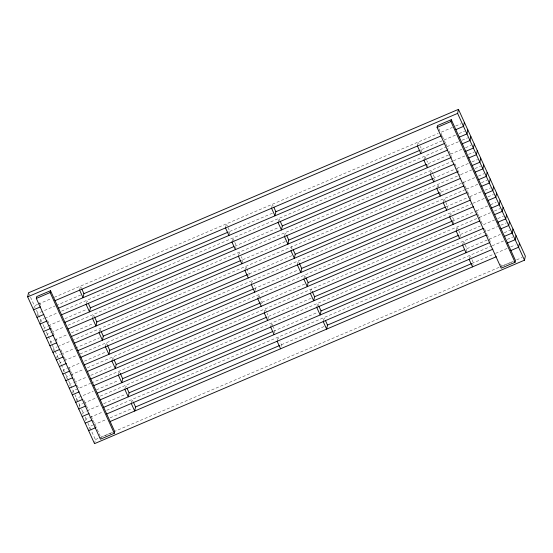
<?xml version="1.0" encoding="UTF-8"?>
<svg xmlns="http://www.w3.org/2000/svg" width="553" height="553" viewBox="0 0 553 553"><rect width="100%" height="100%" fill="white"/><g stroke="black" fill="none" stroke-linecap="round" stroke-linejoin="round"><path stroke-width="0.41" stroke-dasharray="2.77 2.07" d="M33.553 309.825L34.417 305.774L37.59 304.42M37.334 315.742L37.846 313.316L55.321 305.857M40.355 322.371L40.874 319.945L44.046 318.59M43.964 329.097L44.302 327.48L47.482 326.125M46.984 335.726L47.323 334.109L50.503 332.754M50.413 343.261L50.758 341.643L53.938 340.289M53.268 350.699L53.779 348.272L56.959 346.918M56.696 358.24L57.215 355.807L60.395 354.452M59.89 364.061L60.236 362.443L63.415 361.088M79.625 290.166L80.482 286.122L81.512 288.383M63.325 371.595L63.671 369.978L66.844 368.623M66.346 378.224L66.692 376.607L69.865 375.252M86.074 304.33L86.939 300.286L87.623 301.793M69.782 385.759L70.127 384.141L73.3 382.787M72.63 393.197L73.148 390.771L90.616 383.319M92.531 318.5L93.395 314.45L94.425 316.71M76.065 400.731L76.577 398.305L93.257 391.192M79.086 407.367L79.597 404.941L82.777 403.586M98.987 332.664L99.844 328.62L100.874 330.881M82.687 414.093L83.033 412.476L86.213 411.121M85.715 420.722L86.054 419.105L89.233 417.75M105.443 346.828L106.3 342.784L107.33 345.044M88.805 429.875L89.489 426.64L92.669 425.285M111.9 360.998L112.757 356.948L113.441 358.455M94.535 443.644L95.392 439.6L87.084 421.365M118.356 375.162L119.213 371.118L119.897 372.625M124.805 389.326L125.669 385.282L126.354 386.789M131.261 403.49L132.126 399.446L133.155 401.706M225.5 227.919L226.357 223.875L227.387 226.136M229.108 234.645L229.792 231.41L227.732 226.889M231.956 242.083L232.813 238.039L234.189 241.053M235.391 249.617L236.249 245.573L234.534 241.806M238.412 256.253L239.269 252.209L239.954 253.716M242.014 262.979L242.705 259.744L241.329 256.73M244.868 270.417L245.726 266.373L246.41 267.88M248.815 275.525L249.161 273.908L246.756 268.634M251.318 284.581L252.182 280.537L252.866 282.044M271.564 208.26L272.429 204.216L273.113 205.723M255.099 290.498L255.61 288.072L254.242 285.058M257.774 298.751L258.638 294.708L260.007 297.721M278.021 222.43L278.878 218.387L279.908 220.647M261.721 303.86L262.067 302.242L260.352 298.475M264.23 312.915L265.087 308.871L266.809 312.639M284.477 236.594L285.334 232.55L286.025 234.057M267.839 319.641L268.523 316.406L267.147 313.392M270.687 327.079L271.544 323.035L272.919 326.049M291.279 249.14L291.79 246.714L292.82 248.974M274.461 332.996L274.979 330.57L273.265 326.802M277.143 341.249L278 337.199L278.684 338.706M297.39 264.928L298.247 260.885L298.931 262.392M281.09 346.358L281.436 344.74L280.06 341.719M304.012 278.283L304.703 275.048L305.733 277.309M310.641 291.638L311.159 289.212L311.844 290.719M316.751 307.427L317.609 303.376L318.639 305.643M323.208 321.59L324.065 317.546L324.756 319.053M417.446 146.02L418.303 141.969L418.987 143.476M421.047 152.746L421.739 149.51L420.363 146.49M423.902 160.183L424.759 156.14L426.474 159.907M427.504 166.909L428.195 163.674L426.819 160.66M430.352 174.347L431.216 170.303L432.584 173.317M433.787 181.882L434.644 177.838L432.93 174.071M436.808 188.518L437.672 184.467L439.386 188.234M440.416 195.244L441.1 192.002L439.732 188.988M443.264 202.681L444.121 198.638L445.497 201.651M446.872 209.407L447.557 206.172L445.842 202.405M449.72 216.845L450.577 212.801L451.269 214.308M453.156 224.38L454.013 220.336L452.637 217.322M456.177 231.009L457.034 226.965L458.409 229.979M459.778 237.742L460.469 234.5L458.748 230.732M462.626 245.179L463.49 241.136L464.52 243.396M466.234 251.905L466.926 248.67L464.866 244.149M469.082 259.343L469.946 255.299L470.631 256.806M472.518 266.878L473.375 262.834L470.976 257.56M38.385 304.081L51.097 298.661M54.27 297.307L438.163 133.501M441.335 132.146L452.458 127.397M455.631 126.043L461.195 123.672M56.116 305.519L80.738 295.012M229.792 231.41L272.684 213.105M421.739 149.51L443.181 140.358M443.976 140.02L455.893 134.932M459.066 133.577L464.624 131.206M44.841 318.252L58.342 312.486M61.521 311.132L446.202 146.987M446.997 146.649L458.914 141.568M462.087 140.206L467.651 137.835M48.277 325.786L61.777 320.021M64.957 318.666L87.194 309.175M234.666 246.251L279.141 227.276M428.195 163.674L462.343 149.103M465.522 147.741L471.08 145.37M51.298 332.415L64.003 326.989M67.978 325.295L452.658 161.151M453.453 160.812L465.363 155.732M468.543 154.377L474.101 152.006M54.733 339.95L67.438 334.53M71.406 332.83L93.651 323.346M242.705 259.744L285.59 241.44M433.061 178.515L456.094 168.686M456.889 168.347L468.799 163.266M471.979 161.911L477.536 159.541M57.754 346.579L71.254 340.821M72.049 340.482L459.909 174.983M460.704 174.644L471.82 169.895M474.999 168.541L480.557 166.17M61.183 354.114L74.69 348.355M75.485 348.017L99.312 337.848M249.161 273.908L292.046 255.604M441.1 192.002L462.55 182.856M463.345 182.518L475.255 177.43M478.435 176.075L483.993 173.704M64.21 360.75L76.915 355.323M80.095 353.968L465.571 189.485M466.366 189.147L478.276 184.059M481.456 182.704L487.013 180.333M67.639 368.284L81.146 362.519M84.319 361.164L106.556 351.673M254.027 288.749L297.708 270.113M445.974 206.85L468.999 197.02M469.794 196.681L481.711 191.601M484.884 190.239L490.449 187.868M70.66 374.913L83.372 369.487M87.339 367.793L472.027 203.649M472.815 203.31L484.732 198.23M487.912 196.875L493.47 194.497M74.095 382.448L86.8 377.022M90.775 375.328L113.012 365.844M262.067 302.242L304.959 283.938M452.43 221.013L475.456 211.184M476.251 210.845L489.751 205.087M490.546 204.748L496.11 202.377M91.411 382.98L478.476 217.82M479.271 217.481L490.393 212.732M494.361 211.039L499.926 208.668M96.436 389.837L118.674 380.346M268.523 316.406L311.415 298.102M460.469 234.5L480.322 226.032M483.502 224.677L494.617 219.928M497.797 218.573L503.354 216.202M83.572 403.241L97.072 397.483M100.252 396.128L497.645 226.557M500.818 225.202L506.382 222.831M87.008 410.782L100.508 405.017M103.688 403.662L125.925 394.171M273.389 331.247L317.076 312.611M466.926 248.67L500.278 234.437M504.253 232.737L509.811 230.366M90.028 417.411L102.734 411.985M106.708 410.291L491.389 246.147M492.184 245.809L504.094 240.728M507.274 239.373L512.831 236.995M93.464 424.946L106.169 419.52M110.137 417.826L132.381 408.335M281.436 344.74L324.321 326.436M471.792 263.511L494.824 253.682M495.619 253.343L507.53 248.262M510.709 246.908L515.472 244.875M95.392 439.6L98.565 438.246M99.36 437.907L112.847 432.156M113.642 431.817L499.172 267.306M499.967 266.968L513.454 261.216M516.626 259.862L522.177 257.491M100.84 437.354L112.356 432.439M502.387 266.014L513.136 261.431M438.875 128.649L440.617 132.471M440.969 133.238L442.013 135.533M442.359 136.287L445.448 143.068M445.78 143.808L448.13 148.964M449.154 151.204L451.559 156.478M454.925 163.868L457.324 169.142M457.67 169.895L460.034 175.087M463.096 181.799L464.81 185.566M465.149 186.306L467.499 191.462M467.831 192.195L470.921 198.976M476.347 210.887L477.377 213.147M477.723 213.9L478.732 216.105M479.064 216.845L480.744 220.529M481.089 221.283L482.458 224.297M484.511 228.804L486.861 233.96M487.2 234.693L490.629 242.228M500.576 264.044L501.619 266.339M39.491 302.719L41.233 306.549M47.689 320.712L50.779 327.494M51.125 328.247L54.146 334.876M55.86 338.643L57.574 342.411M60.941 349.8L63.346 355.074M64.369 357.314L66.049 360.998M69.111 367.731L70.141 369.992M70.487 370.745L71.496 372.957M71.828 373.69L73.508 377.374M73.853 378.128L76.259 383.402M77.275 385.648L78.284 387.86M83.731 399.812L84.74 402.024M85.079 402.764L86.081 404.969M86.42 405.708L88.48 410.229M91.197 416.188L92.876 419.872M93.215 420.626L100.141 435.826M28.507 292.82L35.102 307.281M36.477 310.295L42.588 323.712M42.934 324.466L44.973 328.952M46.321 331.897L54.809 350.533M55.155 351.286L58.895 359.491M59.226 360.231L60.92 363.95M61.265 364.704L68.406 380.374M68.752 381.128L74.517 393.784M74.862 394.538L80.289 406.448M81.664 409.462L83.703 413.948M85.051 416.893L86.745 420.612"/><path stroke-width="0.83" d="M27.65 296.864L28.507 292.82L458.465 109.356L525.35 256.136L524.493 260.18L94.535 443.644L27.65 296.864L457.608 113.4L458.465 109.356M36.311 298.44L36.698 296.602L50.523 290.705L114.658 431.458L114.271 433.296L100.446 439.193L36.311 298.44L50.129 292.544L50.523 290.705M81.858 289.136L83.918 293.657L83.054 297.701L79.625 290.166M88.307 303.3L90.374 307.821L89.51 311.864L86.074 304.33M94.763 317.463L96.823 321.984L95.966 326.035L92.531 318.5M101.22 331.634L103.28 336.155L102.423 340.199L98.987 332.664M107.676 345.798L109.736 350.319L108.879 354.362L105.443 346.828M114.132 359.962L116.192 364.482L115.328 368.533L111.9 360.998M120.243 373.379L122.648 378.653L121.784 382.697L118.356 375.162M127.038 388.296L129.098 392.817L128.241 396.86L124.805 389.326M133.494 402.46L135.554 406.98L134.697 411.031L131.261 403.49M273.797 207.23L275.857 211.751L275 215.801L271.564 208.26M280.253 221.4L282.313 225.921L281.456 229.965L278.021 222.43M286.71 235.564L288.77 240.085L287.913 244.129L284.477 236.594M293.166 249.728L295.226 254.249L294.362 258.292L290.933 250.758M299.277 263.145L301.682 268.419L300.818 272.463L297.39 264.928M306.072 278.062L308.132 282.583L307.274 286.627L303.839 279.092M312.189 291.472L314.588 296.747L313.731 300.791L310.295 293.256M318.984 306.397L321.044 310.917L320.187 314.961L316.751 307.427M325.441 320.56L327.5 325.081L326.643 329.125L323.208 321.59M437.091 127.425L437.478 125.586L451.303 119.69L515.437 260.442L515.05 262.281L501.225 268.177L437.091 127.425L450.909 121.529L451.303 119.69M464.368 122.317L463.511 126.361L455.831 129.637M467.803 129.851L466.946 133.895L459.267 137.172M470.824 136.48L469.967 140.524L462.287 143.801M474.26 144.015L473.403 148.059L465.723 151.335M477.28 150.644L476.423 154.695L468.744 157.971M480.716 158.179L479.852 162.229L472.179 165.506M483.737 164.815L482.873 168.859L475.2 172.135M487.172 172.349L486.308 176.393L478.628 179.67M490.193 178.978L489.329 183.022L481.656 186.299M493.622 186.513L492.764 190.557L485.085 193.833M496.642 193.142L495.785 197.193L488.105 200.463M500.078 200.677L499.221 204.728L491.541 208.004M503.099 207.313L502.242 211.357L494.562 214.633M506.534 214.847L505.677 218.891L497.997 222.168M509.555 221.476L508.698 225.52L501.018 228.797M512.99 229.011L512.126 233.055L504.454 236.331M516.011 235.64L515.154 239.684L507.474 242.961M519.447 243.175L518.583 247.226L510.91 250.495M33.553 309.825L40.466 306.874M55.051 300.652L441.218 135.872M83.918 293.657L228.209 232.087M275.857 211.751L420.149 150.181M36.989 317.36L43.901 314.408M58.487 308.187L444.653 143.407M40.01 323.989L46.922 321.037M61.507 314.816L447.674 150.036M90.374 307.821L233.871 246.59M282.313 225.921L426.605 164.352M43.445 331.524L50.358 328.572M64.943 322.351L451.11 157.57M46.466 338.153L53.378 335.208M67.964 328.98L454.131 164.206M96.823 321.984L241.115 260.422M288.77 240.085L433.061 178.515M49.901 345.687L56.807 342.742M71.399 336.514L457.566 171.741M52.922 352.323L59.828 349.372M74.42 343.15L460.587 178.37M103.28 336.155L247.571 274.585M295.226 254.249L439.517 192.679M56.358 359.858L63.263 356.906M77.855 350.685L464.022 185.905M59.378 366.487L66.284 363.535M80.876 357.314L467.043 192.534M109.736 350.319L253.233 289.088M301.682 268.419L445.179 207.188M62.807 374.022L69.719 371.07M84.305 364.849L470.472 200.068M65.828 380.651L72.74 377.706M87.326 371.478L473.492 206.698M116.192 364.482L260.484 302.913M308.132 282.583L452.43 221.013M69.263 388.185L76.176 385.241M90.761 379.012L476.928 214.239M72.284 394.814L79.197 391.87M93.782 385.641L479.949 220.868M122.648 378.653L266.94 317.083M314.588 296.747L458.879 235.177M75.72 402.356L82.632 399.404M97.217 393.183L483.384 228.403M78.74 408.985L85.653 406.033M100.238 399.812L486.405 235.032M129.098 392.817L272.601 331.586M321.044 310.917L464.548 249.686M82.176 416.52L89.081 413.568M103.674 407.347L489.84 242.567M85.197 423.149L92.109 420.204M106.694 413.976L492.861 249.196M135.554 406.98L279.846 345.411M327.5 325.081L471.792 263.511M88.632 430.683L95.538 427.739M110.13 421.51L496.297 256.73M457.608 113.4L524.493 260.18M450.909 121.529L515.05 262.281M417.446 146.02L420.874 153.554M423.902 160.183L427.331 167.718M430.352 174.347L433.787 181.882M436.808 188.518L440.243 196.052M443.264 202.681L446.7 210.216M449.72 216.845L453.156 224.38M456.177 231.009L459.605 238.55M462.626 245.179L466.061 252.714M469.082 259.343L472.518 266.878M225.5 227.919L228.935 235.454M231.956 242.083L235.391 249.617M238.412 256.253L241.841 263.788M244.868 270.417L248.297 277.952M251.318 284.581L254.753 292.115M257.774 298.751L261.21 306.286M264.23 312.915L267.666 320.45M270.687 327.079L274.122 334.613M277.143 341.249L280.571 348.784M50.129 292.544L114.271 433.296"/></g></svg>
